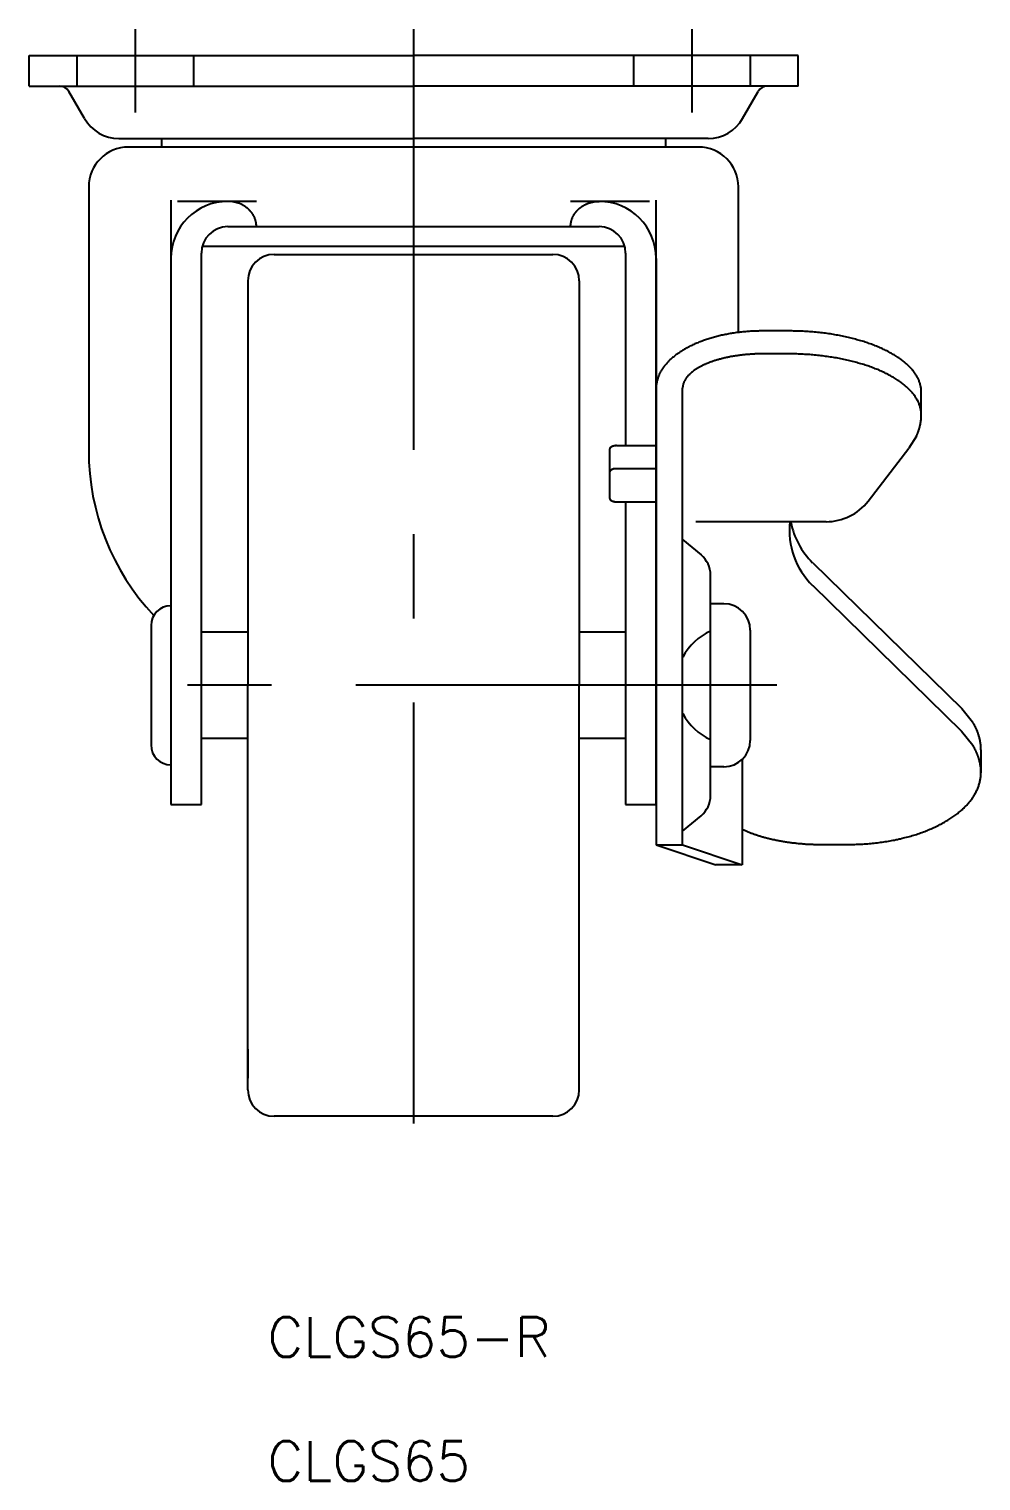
# Model space of a CAD drawing. Extents: x -135 to 56, y -60 to 156.
# Drawn here: x -134.9 to -63.1, y -60 to 49.5 of the extents above; entities that cross this region are included whole.
import ezdxf

# ---------------------------------------------------------------- set-up
doc = ezdxf.new("R2010")
doc.units = 0
doc.linetypes.add('CENTER', pattern=[50.8, 31.75, -6.35, 6.35, -6.35])
doc.linetypes.add('DASHED', pattern=[19.05, 12.7, -6.35])
doc.layers.get('0').update_dxf_attribs({"linetype": 'CONTINUOUS'})
doc.layers.add('CENTER', color=1, linetype='CENTER')
doc.styles.get("Standard").update_dxf_attribs({"font": 'txt.shx', "height": 3, "bigfont": 'bigfont.shx'})

msp = doc.modelspace()

# ---------------------------------------------------------------- linework, layer by layer
at = {"color": 7, "linetype": 'CONTINUOUS'}
for p, q in [((-134.91, 45.2), (-134.91, 47.5)), ((-134.91, 47.5), (-105.91, 47.5)), ((-76.91, 47.5), (-105.91, 47.5)), ((-76.91, 45.2), (-76.91, 47.5)), ((-134.91, 45.2), (-105.91, 45.2)), ((-76.91, 45.2), (-105.91, 45.2)), ((-130.72, 42.74), (-131.91, 44.8)), ((-81.1, 42.74), (-79.91, 44.8)), ((-128.13, 41.25), (-105.91, 41.25)), ((-84.41, 40.6), (-127.41, 40.6)), ((-124.92, 41.25), (-124.92, 40.6)), ((-83.69, 41.25), (-105.91, 41.25)), ((-86.9, 41.25), (-86.9, 40.6)), ((-130.41, 37.6), (-130.41, 17.69)), ((-81.41, 26.62), (-81.41, 37.6)), ((-124.21, 36.6), (-124.21, -9)), ((-117.76, 36.5), (-123.71, 36.5)), ((-88.11, 36.5), (-94.06, 36.5)), ((-87.61, -9), (-87.61, 36.6)), ((-119.91, 34.6), (-91.91, 34.6)), ((-89.97, 33.1), (-121.85, 33.1)), ((-121.91, -9), (-121.91, 32.6)), ((-116.41, 32.5), (-95.41, 32.5)), ((-89.91, 32.6), (-89.91, 18.08)), ((-87.61, 32.2), (-87.61, -12.04)), ((-118.41, 30.5), (-118.41, 0)), ((-93.41, 30.5), (-93.41, 0)), ((-77.61, 26.73), (-79.61, 26.73)), ((-77.61, 25), (-79.61, 25)), ((-85.61, -12.04), (-85.61, 22.41)), ((-67.61, 20.41), (-67.61, 22.14)), ((-67.98, 18.79), (-68.54, 17.88)), ((-91.11, 14.1), (-91.11, 17.83)), ((-90.61, 18.08), (-87.61, 18.08)), ((-71.63, 13.89), (-68.54, 17.88)), ((-90.61, 16.35), (-87.61, 16.35)), ((-90.61, 13.85), (-87.61, 13.85)), ((-89.91, 13.85), (-89.91, -9)), ((-74.79, 12.34), (-84.61, 12.34)), ((-85.61, 11), (-84.22, 9.84)), ((-75.8, 9.25), (-64.55, -1.76)), ((-83.51, -8.31), (-83.51, 8.31)), ((-75.8, 7.52), (-64.57, -3.47)), ((-82.51, 6.15), (-83.51, 6.15)), ((-125.71, 4.5), (-125.71, -4.5)), ((-118.41, 4), (-121.91, 4)), ((-89.91, 4), (-93.41, 4)), ((-80.51, 4.15), (-80.51, -4.15)), ((-85.61, -2.14), (-85.61, 2.14)), ((-118.41, -30.5), (-118.41, 0)), ((-93.41, -30.5), (-93.41, 0)), ((-64.55, -1.76), (-63.74, -2.76)), ((-118.41, -4), (-121.91, -4)), ((-89.91, -4), (-93.41, -4)), ((-64.57, -3.47), (-63.73, -4.51)), ((-63.11, -4.86), (-63.11, -6.59)), ((-82.51, -6.15), (-83.51, -6.15)), ((-81.11, -5.58), (-81.11, -13.54)), ((-124.21, -9), (-121.91, -9)), ((-89.91, -9), (-87.61, -9)), ((-85.61, -11), (-84.22, -9.84)), ((-118.41, -29.62), (-118.41, -11)), ((-87.61, -12.04), (-83.11, -13.54)), ((-87.61, -12.04), (-85.61, -12.04)), ((-85.61, -12.04), (-81.11, -13.54)), ((-75.11, -12), (-73.11, -12)), ((-81.11, -13.54), (-83.11, -13.54)), ((-118.41, -27.45), (-118.41, -29.62)), ((-118.41, -27.45), (-118.41, -29.62)), ((-95.41, -32.5), (-116.41, -32.5))]:
    msp.add_line(p, q, dxfattribs=at)
at = {"color": 3, "linetype": 'DASHED'}
for p, q in [((-131.31, 47.5), (-131.31, 45.2)), ((-122.51, 47.5), (-122.51, 45.2)), ((-89.31, 47.5), (-89.31, 45.2)), ((-80.51, 47.5), (-80.51, 45.2))]:
    msp.add_line(p, q, dxfattribs=at)
at = {"color": 7, "linetype": 'CONTINUOUS'}
for points in [[(-117.76, 34.6, 0), (-117.76, 34.62, 0), (-117.76, 34.65, 0), (-117.76, 34.67, 0), (-117.76, 34.69, 0), (-117.76, 34.72, 0), (-117.77, 34.74, 0), (-117.77, 34.76, 0), (-117.77, 34.79, 0), (-117.77, 34.81, 0), (-117.78, 34.83, 0), (-117.78, 34.86, 0), (-117.78, 34.88, 0), (-117.79, 34.9, 0), (-117.79, 34.92, 0), (-117.8, 34.95, 0), (-117.8, 34.97, 0), (-117.81, 34.99, 0), (-117.81, 35.02, 0), (-117.82, 35.04, 0), (-117.82, 35.06, 0), (-117.83, 35.08, 0), (-117.84, 35.11, 0), (-117.85, 35.13, 0), (-117.85, 35.15, 0), (-117.86, 35.17, 0), (-117.87, 35.2, 0), (-117.88, 35.22, 0), (-117.89, 35.24, 0), (-117.89, 35.26, 0), (-117.9, 35.28, 0), (-117.91, 35.31, 0), (-117.92, 35.33, 0), (-117.93, 35.35, 0), (-117.94, 35.37, 0), (-117.96, 35.39, 0), (-117.97, 35.41, 0), (-117.98, 35.43, 0), (-117.99, 35.45, 0), (-118, 35.47, 0), (-118.01, 35.5, 0), (-118.03, 35.52, 0), (-118.04, 35.54, 0), (-118.05, 35.56, 0), (-118.07, 35.58, 0), (-118.08, 35.6, 0), (-118.09, 35.62, 0), (-118.11, 35.64, 0), (-118.12, 35.66, 0), (-118.14, 35.67, 0), (-118.15, 35.69, 0), (-118.17, 35.71, 0), (-118.18, 35.73, 0), (-118.2, 35.75, 0), (-118.22, 35.77, 0), (-118.23, 35.79, 0), (-118.25, 35.81, 0), (-118.27, 35.82, 0), (-118.28, 35.84, 0), (-118.3, 35.86, 0), (-118.32, 35.88, 0), (-118.34, 35.89, 0), (-118.35, 35.91, 0), (-118.37, 35.93, 0), (-118.39, 35.94, 0), (-118.41, 35.96, 0), (-118.43, 35.98, 0), (-118.45, 35.99, 0), (-118.47, 36.01, 0), (-118.49, 36.02, 0), (-118.51, 36.04, 0), (-118.53, 36.05, 0), (-118.55, 36.07, 0), (-118.57, 36.08, 0), (-118.59, 36.1, 0), (-118.61, 36.11, 0), (-118.63, 36.13, 0), (-118.65, 36.14, 0), (-118.67, 36.15, 0), (-118.69, 36.17, 0), (-118.72, 36.18, 0), (-118.74, 36.19, 0), (-118.76, 36.2, 0), (-118.78, 36.22, 0), (-118.8, 36.23, 0), (-118.83, 36.24, 0), (-118.85, 36.25, 0), (-118.87, 36.26, 0), (-118.9, 36.28, 0), (-118.92, 36.29, 0), (-118.94, 36.3, 0), (-118.97, 36.31, 0), (-118.99, 36.32, 0), (-119.01, 36.33, 0), (-119.04, 36.34, 0), (-119.06, 36.35, 0), (-119.09, 36.36, 0), (-119.11, 36.36, 0), (-119.14, 36.37, 0), (-119.16, 36.38, 0), (-119.19, 36.39, 0), (-119.21, 36.4, 0), (-119.24, 36.4, 0), (-119.26, 36.41, 0), (-119.29, 36.42, 0), (-119.31, 36.42, 0), (-119.34, 36.43, 0), (-119.36, 36.44, 0), (-119.39, 36.44, 0), (-119.41, 36.45, 0), (-119.44, 36.45, 0), (-119.46, 36.46, 0), (-119.49, 36.46, 0), (-119.52, 36.47, 0), (-119.54, 36.47, 0), (-119.57, 36.48, 0), (-119.59, 36.48, 0), (-119.62, 36.48, 0), (-119.65, 36.49, 0), (-119.67, 36.49, 0), (-119.7, 36.49, 0), (-119.73, 36.49, 0), (-119.75, 36.49, 0), (-119.78, 36.5, 0), (-119.8, 36.5, 0), (-119.83, 36.5, 0), (-119.86, 36.5, 0), (-119.88, 36.5, 0), (-119.91, 36.5, 0)], [(-94.06, 34.6, 0), (-94.06, 34.62, 0), (-94.06, 34.65, 0), (-94.06, 34.67, 0), (-94.06, 34.69, 0), (-94.06, 34.72, 0), (-94.05, 34.74, 0), (-94.05, 34.76, 0), (-94.05, 34.79, 0), (-94.05, 34.81, 0), (-94.04, 34.83, 0), (-94.04, 34.86, 0), (-94.04, 34.88, 0), (-94.03, 34.9, 0), (-94.03, 34.92, 0), (-94.02, 34.95, 0), (-94.02, 34.97, 0), (-94.01, 34.99, 0), (-94.01, 35.02, 0), (-94, 35.04, 0), (-94, 35.06, 0), (-93.99, 35.08, 0), (-93.98, 35.11, 0), (-93.98, 35.13, 0), (-93.97, 35.15, 0), (-93.96, 35.17, 0), (-93.95, 35.2, 0), (-93.94, 35.22, 0), (-93.93, 35.24, 0), (-93.93, 35.26, 0), (-93.92, 35.28, 0), (-93.91, 35.31, 0), (-93.9, 35.33, 0), (-93.89, 35.35, 0), (-93.88, 35.37, 0), (-93.86, 35.39, 0), (-93.85, 35.41, 0), (-93.84, 35.43, 0), (-93.83, 35.45, 0), (-93.82, 35.47, 0), (-93.81, 35.5, 0), (-93.79, 35.52, 0), (-93.78, 35.54, 0), (-93.77, 35.56, 0), (-93.75, 35.58, 0), (-93.74, 35.6, 0), (-93.73, 35.62, 0), (-93.71, 35.64, 0), (-93.7, 35.66, 0), (-93.68, 35.67, 0), (-93.67, 35.69, 0), (-93.65, 35.71, 0), (-93.64, 35.73, 0), (-93.62, 35.75, 0), (-93.61, 35.77, 0), (-93.59, 35.79, 0), (-93.57, 35.81, 0), (-93.56, 35.82, 0), (-93.54, 35.84, 0), (-93.52, 35.86, 0), (-93.5, 35.88, 0), (-93.49, 35.89, 0), (-93.47, 35.91, 0), (-93.45, 35.93, 0), (-93.43, 35.94, 0), (-93.41, 35.96, 0), (-93.39, 35.98, 0), (-93.37, 35.99, 0), (-93.35, 36.01, 0), (-93.33, 36.02, 0), (-93.31, 36.04, 0), (-93.29, 36.05, 0), (-93.27, 36.07, 0), (-93.25, 36.08, 0), (-93.23, 36.1, 0), (-93.21, 36.11, 0), (-93.19, 36.13, 0), (-93.17, 36.14, 0), (-93.15, 36.15, 0), (-93.13, 36.17, 0), (-93.1, 36.18, 0), (-93.08, 36.19, 0), (-93.06, 36.2, 0), (-93.04, 36.22, 0), (-93.02, 36.23, 0), (-92.99, 36.24, 0), (-92.97, 36.25, 0), (-92.95, 36.26, 0), (-92.92, 36.28, 0), (-92.9, 36.29, 0), (-92.88, 36.3, 0), (-92.85, 36.31, 0), (-92.83, 36.32, 0), (-92.81, 36.33, 0), (-92.78, 36.34, 0), (-92.76, 36.35, 0), (-92.73, 36.36, 0), (-92.71, 36.36, 0), (-92.68, 36.37, 0), (-92.66, 36.38, 0), (-92.63, 36.39, 0), (-92.61, 36.4, 0), (-92.58, 36.4, 0), (-92.56, 36.41, 0), (-92.53, 36.42, 0), (-92.51, 36.42, 0), (-92.48, 36.43, 0), (-92.46, 36.44, 0), (-92.43, 36.44, 0), (-92.41, 36.45, 0), (-92.38, 36.45, 0), (-92.36, 36.46, 0), (-92.33, 36.46, 0), (-92.3, 36.47, 0), (-92.28, 36.47, 0), (-92.25, 36.48, 0), (-92.23, 36.48, 0), (-92.2, 36.48, 0), (-92.17, 36.49, 0), (-92.15, 36.49, 0), (-92.12, 36.49, 0), (-92.09, 36.49, 0), (-92.07, 36.49, 0), (-92.04, 36.5, 0), (-92.02, 36.5, 0), (-91.99, 36.5, 0), (-91.96, 36.5, 0), (-91.94, 36.5, 0), (-91.91, 36.5, 0)], [(-79.61, 26.73, 0), (-79.71, 26.73, 0), (-79.81, 26.73, 0), (-79.9, 26.72, 0), (-80, 26.72, 0), (-80.1, 26.72, 0), (-80.2, 26.72, 0), (-80.3, 26.71, 0), (-80.39, 26.71, 0), (-80.49, 26.7, 0), (-80.59, 26.69, 0), (-80.69, 26.69, 0), (-80.78, 26.68, 0), (-80.88, 26.67, 0), (-80.98, 26.66, 0), (-81.07, 26.65, 0), (-81.17, 26.64, 0), (-81.27, 26.63, 0), (-81.36, 26.62, 0), (-81.46, 26.61, 0), (-81.55, 26.6, 0), (-81.65, 26.58, 0), (-81.74, 26.57, 0), (-81.84, 26.56, 0), (-81.93, 26.54, 0), (-82.03, 26.53, 0), (-82.12, 26.51, 0), (-82.21, 26.49, 0), (-82.31, 26.47, 0), (-82.4, 26.46, 0), (-82.49, 26.44, 0), (-82.58, 26.42, 0), (-82.67, 26.4, 0), (-82.76, 26.38, 0), (-82.85, 26.36, 0), (-82.94, 26.33, 0), (-83.03, 26.31, 0), (-83.12, 26.29, 0), (-83.21, 26.27, 0), (-83.29, 26.24, 0), (-83.38, 26.22, 0), (-83.47, 26.19, 0), (-83.55, 26.17, 0), (-83.64, 26.14, 0), (-83.72, 26.11, 0), (-83.81, 26.08, 0), (-83.89, 26.06, 0), (-83.97, 26.03, 0), (-84.05, 26, 0), (-84.14, 25.97, 0), (-84.22, 25.94, 0), (-84.3, 25.91, 0), (-84.38, 25.88, 0), (-84.45, 25.84, 0), (-84.53, 25.81, 0), (-84.61, 25.78, 0), (-84.69, 25.75, 0), (-84.76, 25.71, 0), (-84.84, 25.68, 0), (-84.91, 25.64, 0), (-84.98, 25.61, 0), (-85.06, 25.57, 0), (-85.13, 25.54, 0), (-85.2, 25.5, 0), (-85.27, 25.46, 0), (-85.34, 25.42, 0), (-85.4, 25.39, 0), (-85.47, 25.35, 0), (-85.54, 25.31, 0), (-85.6, 25.27, 0), (-85.67, 25.23, 0), (-85.73, 25.19, 0), (-85.79, 25.15, 0), (-85.86, 25.11, 0), (-85.92, 25.06, 0), (-85.98, 25.02, 0), (-86.04, 24.98, 0), (-86.09, 24.94, 0), (-86.15, 24.89, 0), (-86.21, 24.85, 0), (-86.26, 24.81, 0), (-86.32, 24.76, 0), (-86.37, 24.72, 0), (-86.42, 24.67, 0), (-86.47, 24.63, 0), (-86.52, 24.58, 0), (-86.57, 24.54, 0), (-86.62, 24.49, 0), (-86.67, 24.44, 0), (-86.71, 24.4, 0), (-86.76, 24.35, 0), (-86.8, 24.3, 0), (-86.84, 24.25, 0), (-86.88, 24.21, 0), (-86.92, 24.16, 0), (-86.96, 24.11, 0), (-87, 24.06, 0), (-87.04, 24.01, 0), (-87.07, 23.96, 0), (-87.11, 23.91, 0), (-87.14, 23.86, 0), (-87.18, 23.81, 0), (-87.21, 23.76, 0), (-87.24, 23.71, 0), (-87.27, 23.66, 0), (-87.29, 23.61, 0), (-87.32, 23.56, 0), (-87.35, 23.51, 0), (-87.37, 23.46, 0), (-87.39, 23.4, 0), (-87.42, 23.35, 0), (-87.44, 23.3, 0), (-87.46, 23.25, 0), (-87.48, 23.2, 0), (-87.49, 23.14, 0), (-87.51, 23.09, 0), (-87.52, 23.04, 0), (-87.54, 22.99, 0), (-87.55, 22.93, 0), (-87.56, 22.88, 0), (-87.57, 22.83, 0), (-87.58, 22.78, 0), (-87.59, 22.72, 0), (-87.6, 22.67, 0), (-87.6, 22.62, 0), (-87.6, 22.56, 0), (-87.61, 22.51, 0), (-87.61, 22.46, 0), (-87.61, 22.41, 0)], [(-67.61, 22.14, 0), (-67.61, 22.19, 0), (-67.61, 22.25, 0), (-67.62, 22.31, 0), (-67.62, 22.36, 0), (-67.63, 22.42, 0), (-67.64, 22.48, 0), (-67.65, 22.53, 0), (-67.66, 22.59, 0), (-67.67, 22.64, 0), (-67.69, 22.7, 0), (-67.7, 22.76, 0), (-67.72, 22.81, 0), (-67.74, 22.87, 0), (-67.76, 22.92, 0), (-67.78, 22.98, 0), (-67.8, 23.03, 0), (-67.83, 23.09, 0), (-67.85, 23.14, 0), (-67.88, 23.2, 0), (-67.91, 23.25, 0), (-67.94, 23.31, 0), (-67.97, 23.36, 0), (-68.01, 23.42, 0), (-68.04, 23.47, 0), (-68.08, 23.52, 0), (-68.12, 23.58, 0), (-68.15, 23.63, 0), (-68.2, 23.68, 0), (-68.24, 23.74, 0), (-68.28, 23.79, 0), (-68.33, 23.84, 0), (-68.37, 23.89, 0), (-68.42, 23.95, 0), (-68.47, 24, 0), (-68.52, 24.05, 0), (-68.57, 24.1, 0), (-68.62, 24.15, 0), (-68.68, 24.2, 0), (-68.73, 24.25, 0), (-68.79, 24.3, 0), (-68.85, 24.35, 0), (-68.91, 24.4, 0), (-68.97, 24.45, 0), (-69.03, 24.5, 0), (-69.1, 24.55, 0), (-69.16, 24.59, 0), (-69.23, 24.64, 0), (-69.3, 24.69, 0), (-69.36, 24.73, 0), (-69.43, 24.78, 0), (-69.51, 24.83, 0), (-69.58, 24.87, 0), (-69.65, 24.92, 0), (-69.73, 24.96, 0), (-69.8, 25.01, 0), (-69.88, 25.05, 0), (-69.96, 25.09, 0), (-70.04, 25.14, 0), (-70.12, 25.18, 0), (-70.2, 25.22, 0), (-70.28, 25.26, 0), (-70.37, 25.3, 0), (-70.45, 25.34, 0), (-70.54, 25.38, 0), (-70.63, 25.42, 0), (-70.72, 25.46, 0), (-70.8, 25.5, 0), (-70.9, 25.54, 0), (-70.99, 25.58, 0), (-71.08, 25.61, 0), (-71.17, 25.65, 0), (-71.27, 25.69, 0), (-71.36, 25.72, 0), (-71.46, 25.76, 0), (-71.56, 25.79, 0), (-71.65, 25.82, 0), (-71.75, 25.86, 0), (-71.85, 25.89, 0), (-71.95, 25.92, 0), (-72.05, 25.95, 0), (-72.16, 25.98, 0), (-72.26, 26.01, 0), (-72.36, 26.04, 0), (-72.47, 26.07, 0), (-72.57, 26.1, 0), (-72.68, 26.13, 0), (-72.79, 26.16, 0), (-72.9, 26.19, 0), (-73, 26.21, 0), (-73.11, 26.24, 0), (-73.22, 26.26, 0), (-73.33, 26.29, 0), (-73.45, 26.31, 0), (-73.56, 26.33, 0), (-73.67, 26.36, 0), (-73.78, 26.38, 0), (-73.9, 26.4, 0), (-74.01, 26.42, 0), (-74.13, 26.44, 0), (-74.24, 26.46, 0), (-74.36, 26.48, 0), (-74.47, 26.5, 0), (-74.59, 26.51, 0), (-74.71, 26.53, 0), (-74.83, 26.55, 0), (-74.94, 26.56, 0), (-75.06, 26.58, 0), (-75.18, 26.59, 0), (-75.3, 26.6, 0), (-75.42, 26.62, 0), (-75.54, 26.63, 0), (-75.66, 26.64, 0), (-75.78, 26.65, 0), (-75.9, 26.66, 0), (-76.02, 26.67, 0), (-76.14, 26.68, 0), (-76.26, 26.69, 0), (-76.39, 26.69, 0), (-76.51, 26.7, 0), (-76.63, 26.7, 0), (-76.75, 26.71, 0), (-76.87, 26.71, 0), (-77, 26.72, 0), (-77.12, 26.72, 0), (-77.24, 26.72, 0), (-77.36, 26.73, 0), (-77.49, 26.73, 0), (-77.61, 26.73, 0)], [(-79.61, 24.99, 0), (-79.68, 24.99, 0), (-79.76, 24.99, 0), (-79.83, 24.99, 0), (-79.9, 24.99, 0), (-79.98, 24.99, 0), (-80.05, 24.99, 0), (-80.13, 24.99, 0), (-80.2, 24.98, 0), (-80.27, 24.98, 0), (-80.34, 24.98, 0), (-80.42, 24.97, 0), (-80.49, 24.97, 0), (-80.56, 24.96, 0), (-80.64, 24.96, 0), (-80.71, 24.95, 0), (-80.78, 24.95, 0), (-80.85, 24.94, 0), (-80.92, 24.93, 0), (-81, 24.92, 0), (-81.07, 24.92, 0), (-81.14, 24.91, 0), (-81.21, 24.9, 0), (-81.28, 24.89, 0), (-81.35, 24.88, 0), (-81.42, 24.87, 0), (-81.49, 24.86, 0), (-81.56, 24.85, 0), (-81.63, 24.84, 0), (-81.7, 24.83, 0), (-81.77, 24.82, 0), (-81.84, 24.81, 0), (-81.91, 24.8, 0), (-81.97, 24.79, 0), (-82.04, 24.77, 0), (-82.11, 24.76, 0), (-82.18, 24.75, 0), (-82.24, 24.73, 0), (-82.31, 24.72, 0), (-82.37, 24.7, 0), (-82.44, 24.69, 0), (-82.5, 24.67, 0), (-82.57, 24.66, 0), (-82.63, 24.64, 0), (-82.69, 24.63, 0), (-82.76, 24.61, 0), (-82.82, 24.59, 0), (-82.88, 24.58, 0), (-82.94, 24.56, 0), (-83, 24.54, 0), (-83.07, 24.52, 0), (-83.13, 24.5, 0), (-83.18, 24.49, 0), (-83.24, 24.47, 0), (-83.3, 24.45, 0), (-83.36, 24.43, 0), (-83.42, 24.41, 0), (-83.47, 24.39, 0), (-83.53, 24.37, 0), (-83.58, 24.35, 0), (-83.64, 24.32, 0), (-83.69, 24.3, 0), (-83.75, 24.28, 0), (-83.8, 24.26, 0), (-83.85, 24.24, 0), (-83.9, 24.21, 0), (-83.96, 24.19, 0), (-84.01, 24.17, 0), (-84.06, 24.14, 0), (-84.11, 24.12, 0), (-84.15, 24.1, 0), (-84.2, 24.07, 0), (-84.25, 24.05, 0), (-84.29, 24.02, 0), (-84.34, 24, 0), (-84.39, 23.97, 0), (-84.43, 23.95, 0), (-84.47, 23.92, 0), (-84.52, 23.9, 0), (-84.56, 23.87, 0), (-84.6, 23.84, 0), (-84.64, 23.82, 0), (-84.68, 23.79, 0), (-84.72, 23.76, 0), (-84.76, 23.74, 0), (-84.79, 23.71, 0), (-84.83, 23.68, 0), (-84.87, 23.65, 0), (-84.9, 23.63, 0), (-84.94, 23.6, 0), (-84.97, 23.57, 0), (-85, 23.54, 0), (-85.03, 23.51, 0), (-85.07, 23.48, 0), (-85.1, 23.46, 0), (-85.12, 23.43, 0), (-85.15, 23.4, 0), (-85.18, 23.37, 0), (-85.21, 23.34, 0), (-85.23, 23.31, 0), (-85.26, 23.28, 0), (-85.28, 23.25, 0), (-85.31, 23.22, 0), (-85.33, 23.19, 0), (-85.35, 23.16, 0), (-85.37, 23.13, 0), (-85.39, 23.1, 0), (-85.41, 23.07, 0), (-85.43, 23.03, 0), (-85.45, 23, 0), (-85.46, 22.97, 0), (-85.48, 22.94, 0), (-85.49, 22.91, 0), (-85.51, 22.88, 0), (-85.52, 22.85, 0), (-85.53, 22.82, 0), (-85.55, 22.79, 0), (-85.56, 22.75, 0), (-85.57, 22.72, 0), (-85.57, 22.69, 0), (-85.58, 22.66, 0), (-85.59, 22.63, 0), (-85.59, 22.6, 0), (-85.6, 22.56, 0), (-85.6, 22.53, 0), (-85.61, 22.5, 0), (-85.61, 22.47, 0), (-85.61, 22.44, 0), (-85.61, 22.41, 0)], [(-67.61, 20.41, 0), (-67.61, 20.46, 0), (-67.61, 20.52, 0), (-67.62, 20.57, 0), (-67.62, 20.63, 0), (-67.63, 20.69, 0), (-67.64, 20.74, 0), (-67.65, 20.8, 0), (-67.66, 20.86, 0), (-67.67, 20.91, 0), (-67.69, 20.97, 0), (-67.7, 21.02, 0), (-67.72, 21.08, 0), (-67.74, 21.13, 0), (-67.76, 21.19, 0), (-67.78, 21.25, 0), (-67.8, 21.3, 0), (-67.83, 21.36, 0), (-67.85, 21.41, 0), (-67.88, 21.47, 0), (-67.91, 21.52, 0), (-67.94, 21.58, 0), (-67.97, 21.63, 0), (-68.01, 21.68, 0), (-68.04, 21.74, 0), (-68.08, 21.79, 0), (-68.12, 21.85, 0), (-68.15, 21.9, 0), (-68.2, 21.95, 0), (-68.24, 22, 0), (-68.28, 22.06, 0), (-68.33, 22.11, 0), (-68.37, 22.16, 0), (-68.42, 22.21, 0), (-68.47, 22.27, 0), (-68.52, 22.32, 0), (-68.57, 22.37, 0), (-68.62, 22.42, 0), (-68.68, 22.47, 0), (-68.73, 22.52, 0), (-68.79, 22.57, 0), (-68.85, 22.62, 0), (-68.91, 22.67, 0), (-68.97, 22.72, 0), (-69.03, 22.77, 0), (-69.1, 22.81, 0), (-69.16, 22.86, 0), (-69.23, 22.91, 0), (-69.3, 22.96, 0), (-69.36, 23, 0), (-69.43, 23.05, 0), (-69.51, 23.09, 0), (-69.58, 23.14, 0), (-69.65, 23.18, 0), (-69.73, 23.23, 0), (-69.8, 23.27, 0), (-69.88, 23.32, 0), (-69.96, 23.36, 0), (-70.04, 23.4, 0), (-70.12, 23.45, 0), (-70.2, 23.49, 0), (-70.28, 23.53, 0), (-70.37, 23.57, 0), (-70.45, 23.61, 0), (-70.54, 23.65, 0), (-70.63, 23.69, 0), (-70.72, 23.73, 0), (-70.8, 23.77, 0), (-70.9, 23.81, 0), (-70.99, 23.84, 0), (-71.08, 23.88, 0), (-71.17, 23.92, 0), (-71.27, 23.95, 0), (-71.36, 23.99, 0), (-71.46, 24.02, 0), (-71.56, 24.06, 0), (-71.65, 24.09, 0), (-71.75, 24.13, 0), (-71.85, 24.16, 0), (-71.95, 24.19, 0), (-72.05, 24.22, 0), (-72.16, 24.25, 0), (-72.26, 24.28, 0), (-72.36, 24.31, 0), (-72.47, 24.34, 0), (-72.57, 24.37, 0), (-72.68, 24.4, 0), (-72.79, 24.43, 0), (-72.9, 24.45, 0), (-73, 24.48, 0), (-73.11, 24.5, 0), (-73.22, 24.53, 0), (-73.33, 24.55, 0), (-73.45, 24.58, 0), (-73.56, 24.6, 0), (-73.67, 24.62, 0), (-73.78, 24.65, 0), (-73.9, 24.67, 0), (-74.01, 24.69, 0), (-74.13, 24.71, 0), (-74.24, 24.73, 0), (-74.36, 24.75, 0), (-74.47, 24.76, 0), (-74.59, 24.78, 0), (-74.71, 24.8, 0), (-74.83, 24.81, 0), (-74.94, 24.83, 0), (-75.06, 24.84, 0), (-75.18, 24.86, 0), (-75.3, 24.87, 0), (-75.42, 24.88, 0), (-75.54, 24.9, 0), (-75.66, 24.91, 0), (-75.78, 24.92, 0), (-75.9, 24.93, 0), (-76.02, 24.94, 0), (-76.14, 24.95, 0), (-76.26, 24.95, 0), (-76.39, 24.96, 0), (-76.51, 24.97, 0), (-76.63, 24.97, 0), (-76.75, 24.98, 0), (-76.87, 24.98, 0), (-77, 24.99, 0), (-77.12, 24.99, 0), (-77.24, 24.99, 0), (-77.36, 24.99, 0), (-77.49, 24.99, 0), (-77.61, 24.99, 0)], [(-67.98, 18.79, 0), (-67.97, 18.81, 0), (-67.97, 18.82, 0), (-67.96, 18.83, 0), (-67.96, 18.84, 0), (-67.95, 18.86, 0), (-67.94, 18.87, 0), (-67.94, 18.88, 0), (-67.93, 18.89, 0), (-67.93, 18.9, 0), (-67.92, 18.92, 0), (-67.92, 18.93, 0), (-67.91, 18.94, 0), (-67.91, 18.95, 0), (-67.9, 18.97, 0), (-67.9, 18.98, 0), (-67.89, 18.99, 0), (-67.89, 19, 0), (-67.88, 19.02, 0), (-67.88, 19.03, 0), (-67.87, 19.04, 0), (-67.87, 19.05, 0), (-67.86, 19.07, 0), (-67.86, 19.08, 0), (-67.85, 19.09, 0), (-67.85, 19.1, 0), (-67.84, 19.12, 0), (-67.84, 19.13, 0), (-67.84, 19.14, 0), (-67.83, 19.15, 0), (-67.83, 19.17, 0), (-67.82, 19.18, 0), (-67.82, 19.19, 0), (-67.81, 19.2, 0), (-67.81, 19.22, 0), (-67.81, 19.23, 0), (-67.8, 19.24, 0), (-67.8, 19.25, 0), (-67.79, 19.27, 0), (-67.79, 19.28, 0), (-67.79, 19.29, 0), (-67.78, 19.3, 0), (-67.78, 19.32, 0), (-67.77, 19.33, 0), (-67.77, 19.34, 0), (-67.77, 19.35, 0), (-67.76, 19.37, 0), (-67.76, 19.38, 0), (-67.75, 19.39, 0), (-67.75, 19.4, 0), (-67.75, 19.42, 0), (-67.74, 19.43, 0), (-67.74, 19.44, 0), (-67.74, 19.45, 0), (-67.73, 19.47, 0), (-67.73, 19.48, 0), (-67.73, 19.49, 0), (-67.72, 19.5, 0), (-67.72, 19.52, 0), (-67.72, 19.53, 0), (-67.71, 19.54, 0), (-67.71, 19.55, 0), (-67.71, 19.57, 0), (-67.71, 19.58, 0), (-67.7, 19.59, 0), (-67.7, 19.61, 0), (-67.7, 19.62, 0), (-67.69, 19.63, 0), (-67.69, 19.64, 0), (-67.69, 19.66, 0), (-67.69, 19.67, 0), (-67.68, 19.68, 0), (-67.68, 19.69, 0), (-67.68, 19.71, 0), (-67.68, 19.72, 0), (-67.67, 19.73, 0), (-67.67, 19.74, 0), (-67.67, 19.76, 0), (-67.67, 19.77, 0), (-67.66, 19.78, 0), (-67.66, 19.79, 0), (-67.66, 19.81, 0), (-67.66, 19.82, 0), (-67.66, 19.83, 0), (-67.65, 19.85, 0), (-67.65, 19.86, 0), (-67.65, 19.87, 0), (-67.65, 19.88, 0), (-67.65, 19.9, 0), (-67.65, 19.91, 0), (-67.64, 19.92, 0), (-67.64, 19.93, 0), (-67.64, 19.95, 0), (-67.64, 19.96, 0), (-67.64, 19.97, 0), (-67.64, 19.99, 0), (-67.63, 20, 0), (-67.63, 20.01, 0), (-67.63, 20.02, 0), (-67.63, 20.04, 0), (-67.63, 20.05, 0), (-67.63, 20.06, 0), (-67.63, 20.07, 0), (-67.62, 20.09, 0), (-67.62, 20.1, 0), (-67.62, 20.11, 0), (-67.62, 20.13, 0), (-67.62, 20.14, 0), (-67.62, 20.15, 0), (-67.62, 20.16, 0), (-67.62, 20.18, 0), (-67.62, 20.19, 0), (-67.62, 20.2, 0), (-67.62, 20.21, 0), (-67.62, 20.23, 0), (-67.61, 20.24, 0), (-67.61, 20.25, 0), (-67.61, 20.27, 0), (-67.61, 20.28, 0), (-67.61, 20.29, 0), (-67.61, 20.3, 0), (-67.61, 20.32, 0), (-67.61, 20.33, 0), (-67.61, 20.34, 0), (-67.61, 20.35, 0), (-67.61, 20.37, 0), (-67.61, 20.38, 0), (-67.61, 20.39, 0), (-67.61, 20.41, 0)], [(-90.61, 18.08, 0), (-90.62, 18.08, 0), (-90.62, 18.08, 0), (-90.63, 18.08, 0), (-90.63, 18.08, 0), (-90.64, 18.08, 0), (-90.65, 18.08, 0), (-90.65, 18.08, 0), (-90.66, 18.08, 0), (-90.67, 18.08, 0), (-90.67, 18.08, 0), (-90.68, 18.07, 0), (-90.68, 18.07, 0), (-90.69, 18.07, 0), (-90.7, 18.07, 0), (-90.7, 18.07, 0), (-90.71, 18.07, 0), (-90.71, 18.07, 0), (-90.72, 18.07, 0), (-90.73, 18.07, 0), (-90.73, 18.07, 0), (-90.74, 18.07, 0), (-90.74, 18.07, 0), (-90.75, 18.07, 0), (-90.76, 18.07, 0), (-90.76, 18.07, 0), (-90.77, 18.06, 0), (-90.77, 18.06, 0), (-90.78, 18.06, 0), (-90.78, 18.06, 0), (-90.79, 18.06, 0), (-90.8, 18.06, 0), (-90.8, 18.06, 0), (-90.81, 18.06, 0), (-90.81, 18.06, 0), (-90.82, 18.05, 0), (-90.82, 18.05, 0), (-90.83, 18.05, 0), (-90.84, 18.05, 0), (-90.84, 18.05, 0), (-90.85, 18.05, 0), (-90.85, 18.05, 0), (-90.86, 18.04, 0), (-90.86, 18.04, 0), (-90.87, 18.04, 0), (-90.87, 18.04, 0), (-90.88, 18.04, 0), (-90.88, 18.04, 0), (-90.89, 18.03, 0), (-90.89, 18.03, 0), (-90.9, 18.03, 0), (-90.9, 18.03, 0), (-90.91, 18.03, 0), (-90.91, 18.03, 0), (-90.92, 18.02, 0), (-90.92, 18.02, 0), (-90.93, 18.02, 0), (-90.93, 18.02, 0), (-90.94, 18.02, 0), (-90.94, 18.01, 0), (-90.95, 18.01, 0), (-90.95, 18.01, 0), (-90.96, 18.01, 0), (-90.96, 18.01, 0), (-90.96, 18, 0), (-90.97, 18, 0), (-90.97, 18, 0), (-90.98, 18, 0), (-90.98, 17.99, 0), (-90.98, 17.99, 0), (-90.99, 17.99, 0), (-90.99, 17.99, 0), (-91, 17.99, 0), (-91, 17.98, 0), (-91, 17.98, 0), (-91.01, 17.98, 0), (-91.01, 17.98, 0), (-91.02, 17.97, 0), (-91.02, 17.97, 0), (-91.02, 17.97, 0), (-91.03, 17.97, 0), (-91.03, 17.96, 0), (-91.03, 17.96, 0), (-91.04, 17.96, 0), (-91.04, 17.96, 0), (-91.04, 17.95, 0), (-91.05, 17.95, 0), (-91.05, 17.95, 0), (-91.05, 17.94, 0), (-91.05, 17.94, 0), (-91.06, 17.94, 0), (-91.06, 17.94, 0), (-91.06, 17.93, 0), (-91.06, 17.93, 0), (-91.07, 17.93, 0), (-91.07, 17.93, 0), (-91.07, 17.92, 0), (-91.07, 17.92, 0), (-91.08, 17.92, 0), (-91.08, 17.91, 0), (-91.08, 17.91, 0), (-91.08, 17.91, 0), (-91.09, 17.91, 0), (-91.09, 17.9, 0), (-91.09, 17.9, 0), (-91.09, 17.9, 0), (-91.09, 17.89, 0), (-91.09, 17.89, 0), (-91.1, 17.89, 0), (-91.1, 17.88, 0), (-91.1, 17.88, 0), (-91.1, 17.88, 0), (-91.1, 17.88, 0), (-91.1, 17.87, 0), (-91.1, 17.87, 0), (-91.1, 17.87, 0), (-91.1, 17.86, 0), (-91.11, 17.86, 0), (-91.11, 17.86, 0), (-91.11, 17.85, 0), (-91.11, 17.85, 0), (-91.11, 17.85, 0), (-91.11, 17.85, 0), (-91.11, 17.84, 0), (-91.11, 17.84, 0), (-91.11, 17.84, 0), (-91.11, 17.83, 0), (-91.11, 17.83, 0), (-91.11, 17.83, 0)], [(-90.61, 16.34, 0), (-90.62, 16.34, 0), (-90.62, 16.34, 0), (-90.63, 16.34, 0), (-90.63, 16.34, 0), (-90.64, 16.34, 0), (-90.65, 16.34, 0), (-90.65, 16.34, 0), (-90.66, 16.34, 0), (-90.67, 16.34, 0), (-90.67, 16.34, 0), (-90.68, 16.34, 0), (-90.68, 16.34, 0), (-90.69, 16.34, 0), (-90.7, 16.34, 0), (-90.7, 16.34, 0), (-90.71, 16.34, 0), (-90.71, 16.34, 0), (-90.72, 16.34, 0), (-90.73, 16.34, 0), (-90.73, 16.34, 0), (-90.74, 16.34, 0), (-90.74, 16.34, 0), (-90.75, 16.34, 0), (-90.76, 16.33, 0), (-90.76, 16.33, 0), (-90.77, 16.33, 0), (-90.77, 16.33, 0), (-90.78, 16.33, 0), (-90.78, 16.33, 0), (-90.79, 16.33, 0), (-90.8, 16.33, 0), (-90.8, 16.33, 0), (-90.81, 16.32, 0), (-90.81, 16.32, 0), (-90.82, 16.32, 0), (-90.82, 16.32, 0), (-90.83, 16.32, 0), (-90.84, 16.32, 0), (-90.84, 16.32, 0), (-90.85, 16.32, 0), (-90.85, 16.31, 0), (-90.86, 16.31, 0), (-90.86, 16.31, 0), (-90.87, 16.31, 0), (-90.87, 16.31, 0), (-90.88, 16.31, 0), (-90.88, 16.3, 0), (-90.89, 16.3, 0), (-90.89, 16.3, 0), (-90.9, 16.3, 0), (-90.9, 16.3, 0), (-90.91, 16.3, 0), (-90.91, 16.29, 0), (-90.92, 16.29, 0), (-90.92, 16.29, 0), (-90.93, 16.29, 0), (-90.93, 16.29, 0), (-90.94, 16.28, 0), (-90.94, 16.28, 0), (-90.95, 16.28, 0), (-90.95, 16.28, 0), (-90.96, 16.28, 0), (-90.96, 16.27, 0), (-90.96, 16.27, 0), (-90.97, 16.27, 0), (-90.97, 16.27, 0), (-90.98, 16.27, 0), (-90.98, 16.26, 0), (-90.98, 16.26, 0), (-90.99, 16.26, 0), (-90.99, 16.26, 0), (-91, 16.25, 0), (-91, 16.25, 0), (-91, 16.25, 0), (-91.01, 16.25, 0), (-91.01, 16.24, 0), (-91.02, 16.24, 0), (-91.02, 16.24, 0), (-91.02, 16.24, 0), (-91.03, 16.23, 0), (-91.03, 16.23, 0), (-91.03, 16.23, 0), (-91.04, 16.23, 0), (-91.04, 16.22, 0), (-91.04, 16.22, 0), (-91.05, 16.22, 0), (-91.05, 16.22, 0), (-91.05, 16.21, 0), (-91.05, 16.21, 0), (-91.06, 16.21, 0), (-91.06, 16.2, 0), (-91.06, 16.2, 0), (-91.06, 16.2, 0), (-91.07, 16.2, 0), (-91.07, 16.19, 0), (-91.07, 16.19, 0), (-91.07, 16.19, 0), (-91.08, 16.18, 0), (-91.08, 16.18, 0), (-91.08, 16.18, 0), (-91.08, 16.18, 0), (-91.09, 16.17, 0), (-91.09, 16.17, 0), (-91.09, 16.17, 0), (-91.09, 16.16, 0), (-91.09, 16.16, 0), (-91.09, 16.16, 0), (-91.1, 16.16, 0), (-91.1, 16.15, 0), (-91.1, 16.15, 0), (-91.1, 16.15, 0), (-91.1, 16.14, 0), (-91.1, 16.14, 0), (-91.1, 16.14, 0), (-91.1, 16.13, 0), (-91.1, 16.13, 0), (-91.11, 16.13, 0), (-91.11, 16.13, 0), (-91.11, 16.12, 0), (-91.11, 16.12, 0), (-91.11, 16.12, 0), (-91.11, 16.11, 0), (-91.11, 16.11, 0), (-91.11, 16.11, 0), (-91.11, 16.1, 0), (-91.11, 16.1, 0), (-91.11, 16.1, 0), (-91.11, 16.09, 0)], [(-91.11, 14.09, 0), (-91.11, 14.09, 0), (-91.11, 14.09, 0), (-91.11, 14.09, 0), (-91.11, 14.08, 0), (-91.11, 14.08, 0), (-91.11, 14.08, 0), (-91.11, 14.07, 0), (-91.11, 14.07, 0), (-91.11, 14.07, 0), (-91.11, 14.06, 0), (-91.11, 14.06, 0), (-91.1, 14.06, 0), (-91.1, 14.06, 0), (-91.1, 14.05, 0), (-91.1, 14.05, 0), (-91.1, 14.05, 0), (-91.1, 14.04, 0), (-91.1, 14.04, 0), (-91.1, 14.04, 0), (-91.1, 14.03, 0), (-91.09, 14.03, 0), (-91.09, 14.03, 0), (-91.09, 14.03, 0), (-91.09, 14.02, 0), (-91.09, 14.02, 0), (-91.09, 14.02, 0), (-91.08, 14.01, 0), (-91.08, 14.01, 0), (-91.08, 14.01, 0), (-91.08, 14, 0), (-91.07, 14, 0), (-91.07, 14, 0), (-91.07, 14, 0), (-91.07, 13.99, 0), (-91.06, 13.99, 0), (-91.06, 13.99, 0), (-91.06, 13.99, 0), (-91.06, 13.98, 0), (-91.05, 13.98, 0), (-91.05, 13.98, 0), (-91.05, 13.97, 0), (-91.05, 13.97, 0), (-91.04, 13.97, 0), (-91.04, 13.97, 0), (-91.04, 13.96, 0), (-91.03, 13.96, 0), (-91.03, 13.96, 0), (-91.03, 13.96, 0), (-91.02, 13.95, 0), (-91.02, 13.95, 0), (-91.02, 13.95, 0), (-91.01, 13.95, 0), (-91.01, 13.94, 0), (-91, 13.94, 0), (-91, 13.94, 0), (-91, 13.94, 0), (-90.99, 13.93, 0), (-90.99, 13.93, 0), (-90.98, 13.93, 0), (-90.98, 13.93, 0), (-90.98, 13.92, 0), (-90.97, 13.92, 0), (-90.97, 13.92, 0), (-90.96, 13.92, 0), (-90.96, 13.92, 0), (-90.96, 13.91, 0), (-90.95, 13.91, 0), (-90.95, 13.91, 0), (-90.94, 13.91, 0), (-90.94, 13.91, 0), (-90.93, 13.9, 0), (-90.93, 13.9, 0), (-90.92, 13.9, 0), (-90.92, 13.9, 0), (-90.91, 13.9, 0), (-90.91, 13.89, 0), (-90.9, 13.89, 0), (-90.9, 13.89, 0), (-90.89, 13.89, 0), (-90.89, 13.89, 0), (-90.88, 13.89, 0), (-90.88, 13.88, 0), (-90.87, 13.88, 0), (-90.87, 13.88, 0), (-90.86, 13.88, 0), (-90.86, 13.88, 0), (-90.85, 13.88, 0), (-90.85, 13.87, 0), (-90.84, 13.87, 0), (-90.84, 13.87, 0), (-90.83, 13.87, 0), (-90.82, 13.87, 0), (-90.82, 13.87, 0), (-90.81, 13.87, 0), (-90.81, 13.87, 0), (-90.8, 13.86, 0), (-90.8, 13.86, 0), (-90.79, 13.86, 0), (-90.78, 13.86, 0), (-90.78, 13.86, 0), (-90.77, 13.86, 0), (-90.77, 13.86, 0), (-90.76, 13.86, 0), (-90.76, 13.86, 0), (-90.75, 13.85, 0), (-90.74, 13.85, 0), (-90.74, 13.85, 0), (-90.73, 13.85, 0), (-90.73, 13.85, 0), (-90.72, 13.85, 0), (-90.71, 13.85, 0), (-90.71, 13.85, 0), (-90.7, 13.85, 0), (-90.7, 13.85, 0), (-90.69, 13.85, 0), (-90.68, 13.85, 0), (-90.68, 13.85, 0), (-90.67, 13.85, 0), (-90.67, 13.85, 0), (-90.66, 13.85, 0), (-90.65, 13.85, 0), (-90.65, 13.85, 0), (-90.64, 13.85, 0), (-90.63, 13.85, 0), (-90.63, 13.85, 0), (-90.62, 13.84, 0), (-90.62, 13.84, 0), (-90.61, 13.84, 0)], [(-63.11, -4.86, 0), (-63.11, -4.85, 0), (-63.11, -4.83, 0), (-63.11, -4.81, 0), (-63.11, -4.79, 0), (-63.11, -4.78, 0), (-63.11, -4.76, 0), (-63.11, -4.74, 0), (-63.11, -4.73, 0), (-63.11, -4.71, 0), (-63.11, -4.69, 0), (-63.12, -4.68, 0), (-63.12, -4.66, 0), (-63.12, -4.64, 0), (-63.12, -4.63, 0), (-63.12, -4.61, 0), (-63.12, -4.59, 0), (-63.12, -4.58, 0), (-63.12, -4.56, 0), (-63.12, -4.54, 0), (-63.13, -4.53, 0), (-63.13, -4.51, 0), (-63.13, -4.49, 0), (-63.13, -4.48, 0), (-63.13, -4.46, 0), (-63.14, -4.44, 0), (-63.14, -4.43, 0), (-63.14, -4.41, 0), (-63.14, -4.39, 0), (-63.14, -4.38, 0), (-63.15, -4.36, 0), (-63.15, -4.34, 0), (-63.15, -4.33, 0), (-63.15, -4.31, 0), (-63.16, -4.29, 0), (-63.16, -4.28, 0), (-63.16, -4.26, 0), (-63.16, -4.24, 0), (-63.17, -4.23, 0), (-63.17, -4.21, 0), (-63.17, -4.19, 0), (-63.18, -4.18, 0), (-63.18, -4.16, 0), (-63.18, -4.14, 0), (-63.19, -4.13, 0), (-63.19, -4.11, 0), (-63.19, -4.09, 0), (-63.2, -4.08, 0), (-63.2, -4.06, 0), (-63.2, -4.04, 0), (-63.21, -4.03, 0), (-63.21, -4.01, 0), (-63.22, -3.99, 0), (-63.22, -3.98, 0), (-63.22, -3.96, 0), (-63.23, -3.94, 0), (-63.23, -3.93, 0), (-63.24, -3.91, 0), (-63.24, -3.89, 0), (-63.25, -3.88, 0), (-63.25, -3.86, 0), (-63.26, -3.85, 0), (-63.26, -3.83, 0), (-63.26, -3.81, 0), (-63.27, -3.8, 0), (-63.27, -3.78, 0), (-63.28, -3.76, 0), (-63.29, -3.75, 0), (-63.29, -3.73, 0), (-63.3, -3.71, 0), (-63.3, -3.7, 0), (-63.31, -3.68, 0), (-63.31, -3.66, 0), (-63.32, -3.65, 0), (-63.32, -3.63, 0), (-63.33, -3.61, 0), (-63.33, -3.6, 0), (-63.34, -3.58, 0), (-63.35, -3.57, 0), (-63.35, -3.55, 0), (-63.36, -3.53, 0), (-63.37, -3.52, 0), (-63.37, -3.5, 0), (-63.38, -3.48, 0), (-63.38, -3.47, 0), (-63.39, -3.45, 0), (-63.4, -3.44, 0), (-63.4, -3.42, 0), (-63.41, -3.4, 0), (-63.42, -3.39, 0), (-63.42, -3.37, 0), (-63.43, -3.35, 0), (-63.44, -3.34, 0), (-63.45, -3.32, 0), (-63.45, -3.31, 0), (-63.46, -3.29, 0), (-63.47, -3.27, 0), (-63.48, -3.26, 0), (-63.48, -3.24, 0), (-63.49, -3.22, 0), (-63.5, -3.21, 0), (-63.51, -3.19, 0), (-63.51, -3.18, 0), (-63.52, -3.16, 0), (-63.53, -3.14, 0), (-63.54, -3.13, 0), (-63.55, -3.11, 0), (-63.55, -3.1, 0), (-63.56, -3.08, 0), (-63.57, -3.06, 0), (-63.58, -3.05, 0), (-63.59, -3.03, 0), (-63.6, -3.02, 0), (-63.6, -3, 0), (-63.61, -2.98, 0), (-63.62, -2.97, 0), (-63.63, -2.95, 0), (-63.64, -2.94, 0), (-63.65, -2.92, 0), (-63.66, -2.9, 0), (-63.67, -2.89, 0), (-63.68, -2.87, 0), (-63.69, -2.86, 0), (-63.69, -2.84, 0), (-63.7, -2.83, 0), (-63.71, -2.81, 0), (-63.72, -2.79, 0), (-63.73, -2.78, 0), (-63.74, -2.76, 0)], [(-63.11, -6.59, 0), (-63.11, -6.58, 0), (-63.11, -6.56, 0), (-63.11, -6.54, 0), (-63.11, -6.53, 0), (-63.11, -6.51, 0), (-63.11, -6.49, 0), (-63.11, -6.48, 0), (-63.11, -6.46, 0), (-63.11, -6.44, 0), (-63.11, -6.43, 0), (-63.12, -6.41, 0), (-63.12, -6.39, 0), (-63.12, -6.38, 0), (-63.12, -6.36, 0), (-63.12, -6.34, 0), (-63.12, -6.33, 0), (-63.12, -6.31, 0), (-63.12, -6.29, 0), (-63.12, -6.28, 0), (-63.13, -6.26, 0), (-63.13, -6.24, 0), (-63.13, -6.23, 0), (-63.13, -6.21, 0), (-63.13, -6.2, 0), (-63.13, -6.18, 0), (-63.14, -6.16, 0), (-63.14, -6.15, 0), (-63.14, -6.13, 0), (-63.14, -6.11, 0), (-63.15, -6.1, 0), (-63.15, -6.08, 0), (-63.15, -6.06, 0), (-63.15, -6.05, 0), (-63.16, -6.03, 0), (-63.16, -6.01, 0), (-63.16, -6, 0), (-63.16, -5.98, 0), (-63.17, -5.96, 0), (-63.17, -5.95, 0), (-63.17, -5.93, 0), (-63.18, -5.91, 0), (-63.18, -5.9, 0), (-63.18, -5.88, 0), (-63.18, -5.86, 0), (-63.19, -5.85, 0), (-63.19, -5.83, 0), (-63.2, -5.81, 0), (-63.2, -5.8, 0), (-63.2, -5.78, 0), (-63.21, -5.77, 0), (-63.21, -5.75, 0), (-63.21, -5.73, 0), (-63.22, -5.72, 0), (-63.22, -5.7, 0), (-63.23, -5.68, 0), (-63.23, -5.67, 0), (-63.24, -5.65, 0), (-63.24, -5.63, 0), (-63.24, -5.62, 0), (-63.25, -5.6, 0), (-63.25, -5.58, 0), (-63.26, -5.57, 0), (-63.26, -5.55, 0), (-63.27, -5.54, 0), (-63.27, -5.52, 0), (-63.28, -5.5, 0), (-63.28, -5.49, 0), (-63.29, -5.47, 0), (-63.29, -5.45, 0), (-63.3, -5.44, 0), (-63.3, -5.42, 0), (-63.31, -5.4, 0), (-63.31, -5.39, 0), (-63.32, -5.37, 0), (-63.33, -5.36, 0), (-63.33, -5.34, 0), (-63.34, -5.32, 0), (-63.34, -5.31, 0), (-63.35, -5.29, 0), (-63.36, -5.27, 0), (-63.36, -5.26, 0), (-63.37, -5.24, 0), (-63.37, -5.23, 0), (-63.38, -5.21, 0), (-63.39, -5.19, 0), (-63.39, -5.18, 0), (-63.4, -5.16, 0), (-63.41, -5.14, 0), (-63.41, -5.13, 0), (-63.42, -5.11, 0), (-63.43, -5.1, 0), (-63.43, -5.08, 0), (-63.44, -5.06, 0), (-63.45, -5.05, 0), (-63.46, -5.03, 0), (-63.46, -5.02, 0), (-63.47, -5, 0), (-63.48, -4.98, 0), (-63.48, -4.97, 0), (-63.49, -4.95, 0), (-63.5, -4.94, 0), (-63.51, -4.92, 0), (-63.52, -4.9, 0), (-63.52, -4.89, 0), (-63.53, -4.87, 0), (-63.54, -4.86, 0), (-63.55, -4.84, 0), (-63.56, -4.82, 0), (-63.56, -4.81, 0), (-63.57, -4.79, 0), (-63.58, -4.78, 0), (-63.59, -4.76, 0), (-63.6, -4.75, 0), (-63.61, -4.73, 0), (-63.61, -4.71, 0), (-63.62, -4.7, 0), (-63.63, -4.68, 0), (-63.64, -4.67, 0), (-63.65, -4.65, 0), (-63.66, -4.63, 0), (-63.67, -4.62, 0), (-63.68, -4.6, 0), (-63.69, -4.59, 0), (-63.7, -4.57, 0), (-63.71, -4.56, 0), (-63.71, -4.54, 0), (-63.72, -4.53, 0), (-63.73, -4.51, 0)], [(-73.11, -12, 0), (-72.99, -12, 0), (-72.86, -12, 0), (-72.74, -12, 0), (-72.62, -12, 0), (-72.5, -11.99, 0), (-72.37, -11.99, 0), (-72.25, -11.98, 0), (-72.13, -11.98, 0), (-72.01, -11.97, 0), (-71.89, -11.96, 0), (-71.76, -11.96, 0), (-71.64, -11.95, 0), (-71.52, -11.94, 0), (-71.4, -11.93, 0), (-71.28, -11.91, 0), (-71.16, -11.9, 0), (-71.04, -11.89, 0), (-70.92, -11.87, 0), (-70.8, -11.86, 0), (-70.68, -11.84, 0), (-70.56, -11.83, 0), (-70.44, -11.81, 0), (-70.33, -11.79, 0), (-70.21, -11.77, 0), (-70.09, -11.75, 0), (-69.97, -11.73, 0), (-69.86, -11.71, 0), (-69.74, -11.69, 0), (-69.63, -11.67, 0), (-69.51, -11.64, 0), (-69.4, -11.62, 0), (-69.28, -11.59, 0), (-69.17, -11.57, 0), (-69.06, -11.54, 0), (-68.95, -11.51, 0), (-68.84, -11.49, 0), (-68.72, -11.46, 0), (-68.61, -11.43, 0), (-68.51, -11.4, 0), (-68.4, -11.37, 0), (-68.29, -11.33, 0), (-68.18, -11.3, 0), (-68.08, -11.27, 0), (-67.97, -11.24, 0), (-67.86, -11.2, 0), (-67.76, -11.17, 0), (-67.66, -11.13, 0), (-67.56, -11.09, 0), (-67.45, -11.06, 0), (-67.35, -11.02, 0), (-67.25, -10.98, 0), (-67.15, -10.94, 0), (-67.06, -10.9, 0), (-66.96, -10.86, 0), (-66.86, -10.82, 0), (-66.77, -10.78, 0), (-66.67, -10.73, 0), (-66.58, -10.69, 0), (-66.49, -10.65, 0), (-66.4, -10.6, 0), (-66.3, -10.56, 0), (-66.22, -10.51, 0), (-66.13, -10.47, 0), (-66.04, -10.42, 0), (-65.95, -10.37, 0), (-65.87, -10.32, 0), (-65.78, -10.28, 0), (-65.7, -10.23, 0), (-65.62, -10.18, 0), (-65.54, -10.13, 0), (-65.46, -10.08, 0), (-65.38, -10.03, 0), (-65.3, -9.97, 0), (-65.23, -9.92, 0), (-65.15, -9.87, 0), (-65.08, -9.82, 0), (-65.01, -9.76, 0), (-64.93, -9.71, 0), (-64.86, -9.66, 0), (-64.8, -9.6, 0), (-64.73, -9.54, 0), (-64.66, -9.49, 0), (-64.6, -9.43, 0), (-64.53, -9.38, 0), (-64.47, -9.32, 0), (-64.41, -9.26, 0), (-64.35, -9.2, 0), (-64.29, -9.14, 0), (-64.23, -9.09, 0), (-64.18, -9.03, 0), (-64.12, -8.97, 0), (-64.07, -8.91, 0), (-64.02, -8.85, 0), (-63.97, -8.79, 0), (-63.92, -8.73, 0), (-63.87, -8.66, 0), (-63.83, -8.6, 0), (-63.78, -8.54, 0), (-63.74, -8.48, 0), (-63.7, -8.42, 0), (-63.65, -8.35, 0), (-63.62, -8.29, 0), (-63.58, -8.23, 0), (-63.54, -8.16, 0), (-63.51, -8.1, 0), (-63.47, -8.04, 0), (-63.44, -7.97, 0), (-63.41, -7.91, 0), (-63.38, -7.84, 0), (-63.35, -7.78, 0), (-63.33, -7.71, 0), (-63.3, -7.65, 0), (-63.28, -7.58, 0), (-63.26, -7.52, 0), (-63.24, -7.45, 0), (-63.22, -7.39, 0), (-63.2, -7.32, 0), (-63.19, -7.26, 0), (-63.17, -7.19, 0), (-63.16, -7.12, 0), (-63.15, -7.06, 0), (-63.14, -6.99, 0), (-63.13, -6.93, 0), (-63.12, -6.86, 0), (-63.12, -6.79, 0), (-63.11, -6.73, 0), (-63.11, -6.66, 0), (-63.11, -6.59, 0)], [(-81.11, -10.85, 0), (-81.08, -10.87, 0), (-81.03, -10.89, 0), (-80.98, -10.91, 0), (-80.93, -10.94, 0), (-80.87, -10.96, 0), (-80.82, -10.98, 0), (-80.77, -11.01, 0), (-80.71, -11.03, 0), (-80.66, -11.05, 0), (-80.6, -11.07, 0), (-80.55, -11.1, 0), (-80.49, -11.12, 0), (-80.44, -11.14, 0), (-80.38, -11.16, 0), (-80.32, -11.18, 0), (-80.27, -11.2, 0), (-80.21, -11.22, 0), (-80.15, -11.24, 0), (-80.09, -11.26, 0), (-80.03, -11.28, 0), (-79.97, -11.3, 0), (-79.91, -11.32, 0), (-79.85, -11.34, 0), (-79.79, -11.36, 0), (-79.73, -11.38, 0), (-79.66, -11.4, 0), (-79.6, -11.42, 0), (-79.54, -11.43, 0), (-79.48, -11.45, 0), (-79.41, -11.47, 0), (-79.35, -11.49, 0), (-79.28, -11.5, 0), (-79.22, -11.52, 0), (-79.15, -11.54, 0), (-79.09, -11.55, 0), (-79.02, -11.57, 0), (-78.96, -11.58, 0), (-78.89, -11.6, 0), (-78.82, -11.62, 0), (-78.76, -11.63, 0), (-78.69, -11.64, 0), (-78.62, -11.66, 0), (-78.55, -11.67, 0), (-78.48, -11.69, 0), (-78.41, -11.7, 0), (-78.35, -11.71, 0), (-78.28, -11.73, 0), (-78.21, -11.74, 0), (-78.14, -11.75, 0), (-78.07, -11.76, 0), (-78, -11.78, 0), (-77.93, -11.79, 0), (-77.85, -11.8, 0), (-77.78, -11.81, 0), (-77.71, -11.82, 0), (-77.64, -11.83, 0), (-77.57, -11.84, 0), (-77.5, -11.85, 0), (-77.42, -11.86, 0), (-77.35, -11.87, 0), (-77.28, -11.88, 0), (-77.21, -11.89, 0), (-77.13, -11.89, 0), (-77.06, -11.9, 0), (-76.99, -11.91, 0), (-76.91, -11.92, 0), (-76.84, -11.92, 0), (-76.76, -11.93, 0), (-76.69, -11.94, 0), (-76.62, -11.94, 0), (-76.54, -11.95, 0), (-76.47, -11.96, 0), (-76.39, -11.96, 0), (-76.32, -11.97, 0), (-76.24, -11.97, 0), (-76.17, -11.97, 0), (-76.09, -11.98, 0), (-76.02, -11.98, 0), (-75.94, -11.99, 0), (-75.87, -11.99, 0), (-75.79, -11.99, 0), (-75.72, -12, 0), (-75.64, -12, 0), (-75.56, -12, 0), (-75.49, -12, 0), (-75.41, -12, 0), (-75.34, -12, 0), (-75.26, -12, 0), (-75.19, -12, 0), (-75.11, -12, 0)]]:
    msp.add_polyline3d(points, dxfattribs=at)
for centre, radius, start, end in [((-132.6, 44.4), 0.8, 30, 90), ((-79.22, 44.4), 0.8, 90, 150), ((-128.13, 44.25), 3, 209.7889, 270), ((-83.69, 44.25), 3, 270, 330.2111), ((-127.41, 37.6), 3, 90, 180), ((-84.41, 37.6), 3, 0, 90), ((-119.91, 32.2), 4.3, 90, 180), ((-91.91, 32.2), 4.3, 0, 90), ((-119.91, 32.6), 2, 90, 180), ((-91.91, 32.6), 2, 0, 90), ((-116.41, 30.5), 2, 90, 180), ((-95.41, 30.5), 2, 0, 90), ((-112.24, 17.69), 18.17, 180, 223.1244), ((-74.79, 16.34), 4, 270, 322.2355), ((-71.72, 11.69), 5.84, 173.6251, 225.616), ((-71.72, 13.42), 5.84, 191.1034, 225.6155), ((-85.51, 8.31), 2, 360, 50), ((-124.21, 4.5), 1.5, 90, 180), ((-82.51, 4.15), 2, 0, 90), ((-81.64, 0), 4.5, 114.479, 151.7046), ((-81.64, 0), 4.5, 208.2954, 245.521), ((-82.51, -4.15), 2, 270, 0), ((-124.21, -4.5), 1.5, 180, 270), ((-85.51, -8.31), 2, 310, 360), ((-116.41, -30.5), 2, 180, 270), ((-95.41, -30.5), 2, 270, 0)]:
    msp.add_arc(centre, radius, start, end, dxfattribs=at)
at = {"layer": 'CENTER', "color": 1, "linetype": 'CENTER'}
for p, q in [((-126.91, 49.5), (-126.91, 43.2)), ((-105.91, 49.5), (-105.91, -34.5)), ((-84.91, 49.5), (-84.91, 43.2)), ((-78.51, 0), (-127.71, 0))]:
    msp.add_line(p, q, dxfattribs=at)

# ---------------------------------------------------------------- texts
at = {"color": 7, "linetype": 'CONTINUOUS'}
for s, p in [('CLGS65-R', (-116.92, -50.66)), ('CLGS65', (-116.92, -60.01))]:
    msp.add_text(s, height=3, dxfattribs=at).set_placement(p)

doc.saveas('drawing.dxf')
